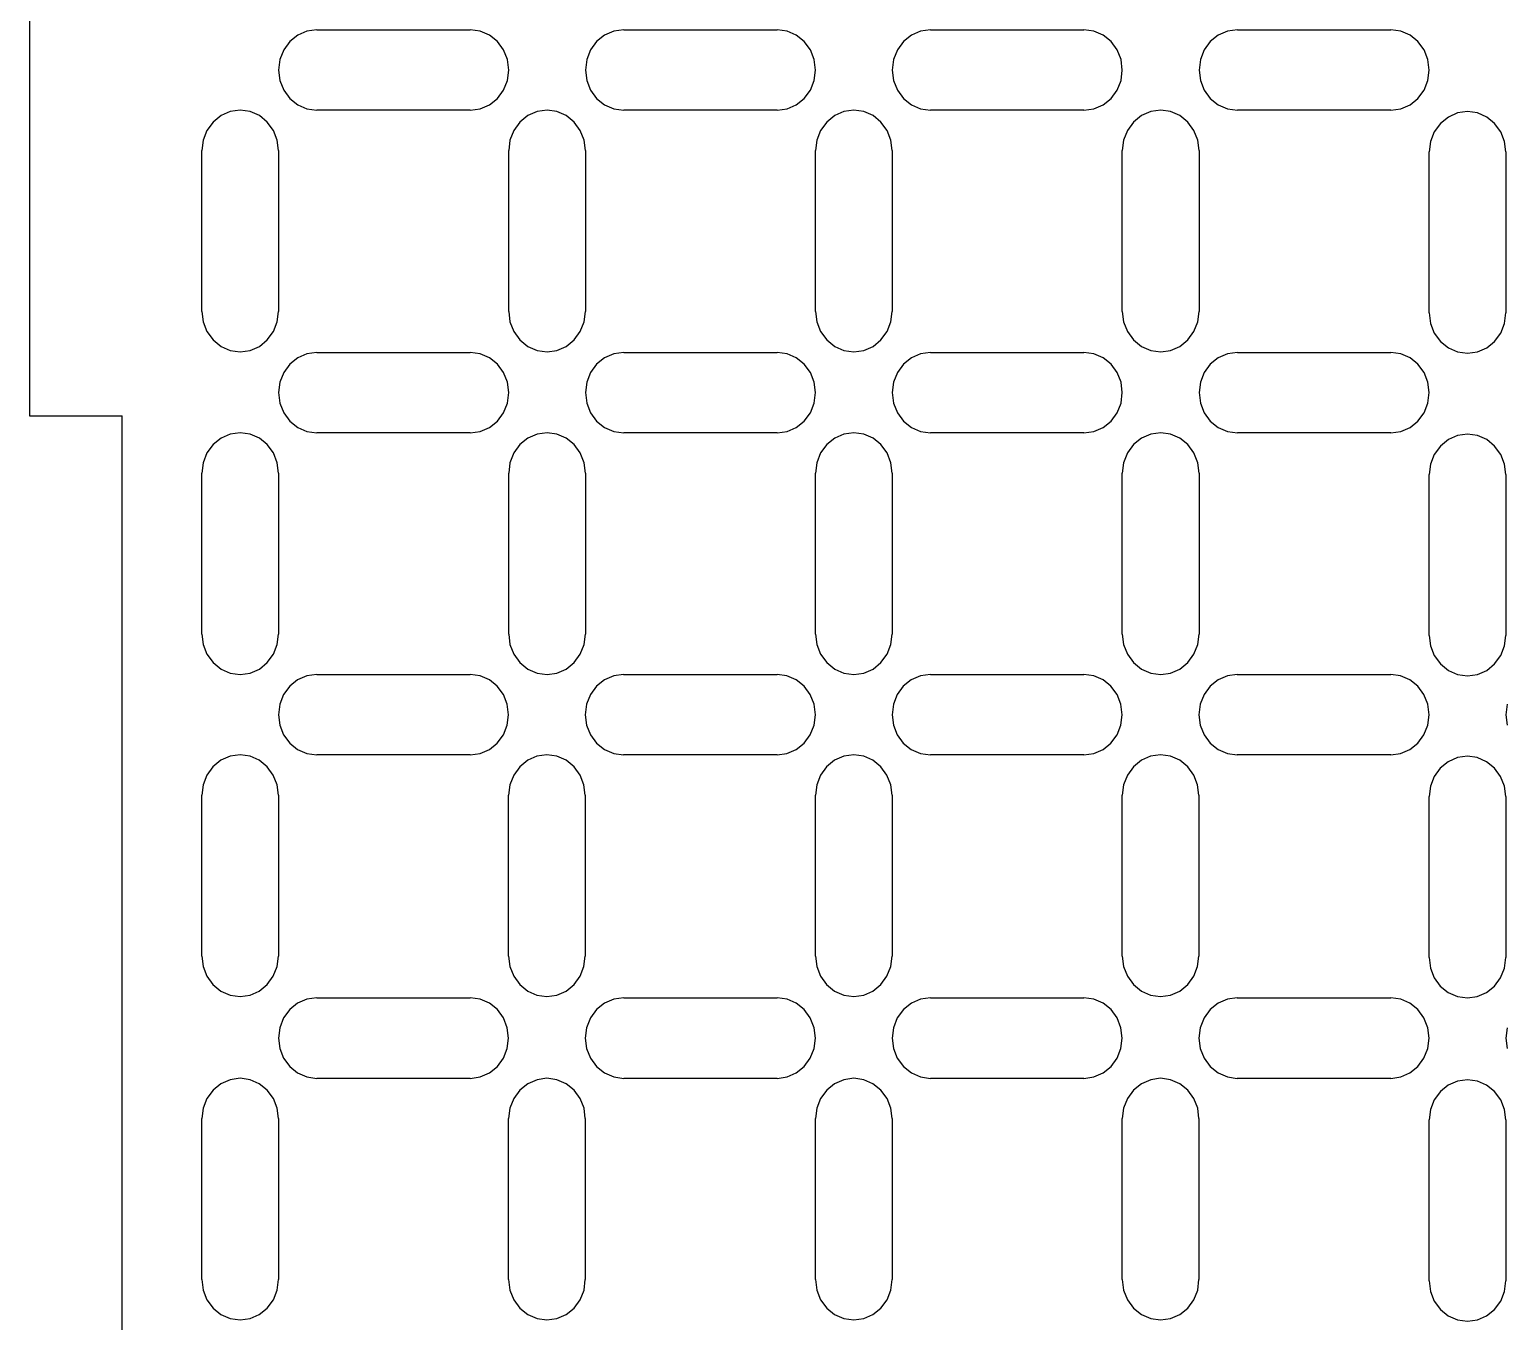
# Model space of a CAD drawing. Extents: x -295 to 295, y -225 to 225.
# Drawn here: x -125.3 to -69.6, y -98.7 to -49.9 of the extents above; entities that cross this region are included whole.
import ezdxf

# ---------------------------------------------------------------- set-up
doc = ezdxf.new("R2010")
doc.units = 0
doc.layers.get('0').update_dxf_attribs({"linetype": 'CONTINUOUS'})

msp = doc.modelspace()

# ---------------------------------------------------------------- linework, layer by layer
for p, q in [((-125.344, -49.523), (-125.344, -64.523)), ((-115.215, -50.148), (-115.515, -50.39)), ((-114.866, -49.996), (-115.215, -50.148)), ((-114.491, -49.944), (-114.866, -49.996)), ((-114.491, -49.944), (-108.698, -49.944)), ((-108.323, -49.996), (-108.698, -49.944)), ((-107.973, -50.148), (-108.323, -49.996)), ((-107.673, -50.39), (-107.973, -50.148)), ((-103.628, -50.148), (-103.928, -50.39)), ((-103.279, -49.996), (-103.628, -50.148)), ((-102.904, -49.944), (-103.279, -49.996)), ((-102.904, -49.944), (-97.11, -49.944)), ((-96.735, -49.996), (-97.11, -49.944)), ((-96.386, -50.148), (-96.735, -49.996)), ((-96.086, -50.39), (-96.386, -50.148)), ((-92.041, -50.148), (-92.341, -50.39)), ((-91.691, -49.996), (-92.041, -50.148)), ((-91.317, -49.944), (-91.691, -49.996)), ((-91.317, -49.944), (-85.523, -49.944)), ((-85.148, -49.996), (-85.523, -49.944)), ((-84.799, -50.148), (-85.148, -49.996)), ((-84.499, -50.39), (-84.799, -50.148)), ((-80.453, -50.148), (-80.753, -50.39)), ((-80.104, -49.996), (-80.453, -50.148)), ((-79.729, -49.944), (-80.104, -49.996)), ((-79.729, -49.944), (-73.936, -49.944)), ((-73.561, -49.996), (-73.936, -49.944)), ((-73.211, -50.148), (-73.561, -49.996)), ((-72.911, -50.39), (-73.211, -50.148)), ((-115.746, -50.705), (-115.89, -51.071)), ((-115.515, -50.39), (-115.746, -50.705)), ((-107.443, -50.705), (-107.673, -50.39)), ((-107.298, -51.071), (-107.443, -50.705)), ((-104.158, -50.705), (-104.303, -51.071)), ((-103.928, -50.39), (-104.158, -50.705)), ((-95.856, -50.705), (-96.086, -50.39)), ((-95.711, -51.071), (-95.856, -50.705)), ((-92.571, -50.705), (-92.716, -51.071)), ((-92.341, -50.39), (-92.571, -50.705)), ((-84.269, -50.705), (-84.499, -50.39)), ((-84.124, -51.071), (-84.269, -50.705)), ((-80.984, -50.705), (-81.128, -51.071)), ((-80.753, -50.39), (-80.984, -50.705)), ((-72.681, -50.705), (-72.911, -50.39)), ((-72.537, -51.071), (-72.681, -50.705)), ((-115.89, -51.071), (-115.94, -51.465)), ((-107.249, -51.465), (-107.298, -51.071)), ((-104.303, -51.071), (-104.352, -51.465)), ((-95.662, -51.465), (-95.711, -51.071)), ((-92.716, -51.071), (-92.765, -51.465)), ((-84.075, -51.465), (-84.124, -51.071)), ((-81.128, -51.071), (-81.178, -51.465)), ((-72.487, -51.465), (-72.537, -51.071)), ((-115.94, -51.465), (-115.89, -51.858)), ((-115.89, -51.858), (-115.746, -52.225)), ((-107.443, -52.225), (-107.298, -51.858)), ((-107.298, -51.858), (-107.249, -51.465)), ((-104.352, -51.465), (-104.303, -51.858)), ((-104.303, -51.858), (-104.158, -52.225)), ((-95.856, -52.225), (-95.711, -51.858)), ((-95.711, -51.858), (-95.662, -51.465)), ((-92.765, -51.465), (-92.716, -51.858)), ((-92.716, -51.858), (-92.571, -52.225)), ((-84.269, -52.225), (-84.124, -51.858)), ((-84.124, -51.858), (-84.075, -51.465)), ((-81.178, -51.465), (-81.128, -51.858)), ((-81.128, -51.858), (-80.984, -52.225)), ((-72.681, -52.225), (-72.537, -51.858)), ((-72.537, -51.858), (-72.487, -51.465)), ((-115.746, -52.225), (-115.515, -52.54)), ((-107.673, -52.54), (-107.443, -52.225)), ((-104.158, -52.225), (-103.928, -52.54)), ((-96.086, -52.54), (-95.856, -52.225)), ((-92.571, -52.225), (-92.341, -52.54)), ((-84.499, -52.54), (-84.269, -52.225)), ((-80.984, -52.225), (-80.753, -52.54)), ((-72.911, -52.54), (-72.681, -52.225)), ((-117.388, -52.984), (-117.763, -53.036)), ((-117.013, -53.036), (-117.388, -52.984)), ((-115.515, -52.54), (-115.215, -52.781)), ((-115.215, -52.781), (-114.866, -52.933)), ((-114.866, -52.933), (-114.491, -52.985)), ((-108.698, -52.985), (-114.491, -52.985)), ((-108.698, -52.985), (-108.323, -52.933)), ((-108.323, -52.933), (-107.973, -52.781)), ((-107.973, -52.781), (-107.673, -52.54)), ((-105.801, -52.984), (-106.176, -53.036)), ((-105.426, -53.036), (-105.801, -52.984)), ((-103.928, -52.54), (-103.628, -52.781)), ((-103.628, -52.781), (-103.279, -52.933)), ((-103.279, -52.933), (-102.904, -52.985)), ((-97.11, -52.985), (-102.904, -52.985)), ((-97.11, -52.985), (-96.735, -52.933)), ((-96.735, -52.933), (-96.386, -52.781)), ((-96.386, -52.781), (-96.086, -52.54)), ((-94.213, -52.984), (-94.588, -53.036)), ((-93.839, -53.036), (-94.213, -52.984)), ((-92.341, -52.54), (-92.041, -52.781)), ((-92.041, -52.781), (-91.691, -52.933)), ((-91.691, -52.933), (-91.317, -52.985)), ((-85.523, -52.985), (-91.317, -52.985)), ((-85.523, -52.985), (-85.148, -52.933)), ((-85.148, -52.933), (-84.799, -52.781)), ((-84.799, -52.781), (-84.499, -52.54)), ((-82.626, -52.984), (-83.001, -53.036)), ((-82.251, -53.036), (-82.626, -52.984)), ((-80.753, -52.54), (-80.453, -52.781)), ((-80.453, -52.781), (-80.104, -52.933)), ((-80.104, -52.933), (-79.729, -52.985)), ((-73.936, -52.985), (-79.729, -52.985)), ((-73.936, -52.985), (-73.561, -52.933)), ((-73.561, -52.933), (-73.211, -52.781)), ((-73.211, -52.781), (-72.911, -52.54)), ((-118.412, -53.429), (-118.642, -53.744)), ((-118.112, -53.188), (-118.412, -53.429)), ((-117.763, -53.036), (-118.112, -53.188)), ((-116.664, -53.188), (-117.013, -53.036)), ((-116.364, -53.429), (-116.664, -53.188)), ((-116.134, -53.744), (-116.364, -53.429)), ((-106.825, -53.429), (-107.055, -53.744)), ((-106.525, -53.188), (-106.825, -53.429)), ((-106.176, -53.036), (-106.525, -53.188)), ((-105.076, -53.188), (-105.426, -53.036)), ((-104.777, -53.429), (-105.076, -53.188)), ((-104.546, -53.744), (-104.777, -53.429)), ((-95.238, -53.429), (-95.468, -53.744)), ((-94.938, -53.188), (-95.238, -53.429)), ((-94.588, -53.036), (-94.938, -53.188)), ((-93.489, -53.188), (-93.839, -53.036)), ((-93.189, -53.429), (-93.489, -53.188)), ((-92.959, -53.744), (-93.189, -53.429)), ((-83.65, -53.429), (-83.88, -53.744)), ((-83.35, -53.188), (-83.65, -53.429)), ((-83.001, -53.036), (-83.35, -53.188)), ((-81.902, -53.188), (-82.251, -53.036)), ((-81.602, -53.429), (-81.902, -53.188)), ((-81.372, -53.744), (-81.602, -53.429)), ((-72.063, -53.481), (-72.293, -53.796)), ((-71.763, -53.24), (-72.063, -53.481)), ((-71.414, -53.088), (-71.763, -53.24)), ((-71.039, -53.036), (-71.414, -53.088)), ((-70.664, -53.088), (-71.039, -53.036)), ((-70.315, -53.24), (-70.664, -53.088)), ((-70.015, -53.481), (-70.315, -53.24)), ((-69.784, -53.796), (-70.015, -53.481)), ((-118.642, -53.744), (-118.787, -54.111)), ((-115.989, -54.111), (-116.134, -53.744)), ((-107.055, -53.744), (-107.2, -54.111)), ((-104.402, -54.111), (-104.546, -53.744)), ((-95.468, -53.744), (-95.612, -54.111)), ((-92.814, -54.111), (-92.959, -53.744)), ((-83.88, -53.744), (-84.025, -54.111)), ((-81.227, -54.111), (-81.372, -53.744)), ((-72.293, -53.796), (-72.438, -54.163)), ((-69.64, -54.163), (-69.784, -53.796)), ((-118.787, -54.111), (-118.836, -54.504)), ((-118.836, -60.585), (-118.836, -54.504)), ((-115.94, -54.504), (-115.989, -54.111)), ((-115.94, -54.504), (-115.94, -60.585)), ((-107.2, -54.111), (-107.249, -54.504)), ((-107.249, -60.585), (-107.249, -54.504)), ((-104.352, -54.504), (-104.402, -54.111)), ((-104.352, -54.504), (-104.352, -60.585)), ((-95.612, -54.111), (-95.662, -54.504)), ((-95.662, -60.585), (-95.662, -54.504)), ((-92.765, -54.504), (-92.814, -54.111)), ((-92.765, -54.504), (-92.765, -60.585)), ((-84.025, -54.111), (-84.075, -54.504)), ((-84.075, -60.585), (-84.075, -54.504)), ((-81.178, -54.504), (-81.227, -54.111)), ((-81.178, -54.504), (-81.178, -60.585)), ((-72.438, -54.163), (-72.487, -54.556)), ((-72.487, -60.637), (-72.487, -54.556)), ((-69.59, -54.556), (-69.64, -54.163)), ((-69.59, -54.556), (-69.59, -60.637)), ((-118.836, -60.585), (-118.787, -60.979)), ((-115.989, -60.979), (-115.94, -60.585)), ((-107.249, -60.585), (-107.2, -60.979)), ((-104.402, -60.979), (-104.352, -60.585)), ((-95.662, -60.585), (-95.612, -60.979)), ((-92.814, -60.979), (-92.765, -60.585)), ((-84.075, -60.585), (-84.025, -60.979)), ((-81.227, -60.979), (-81.178, -60.585)), ((-72.487, -60.637), (-72.438, -61.031)), ((-69.64, -61.031), (-69.59, -60.637)), ((-118.787, -60.979), (-118.642, -61.345)), ((-118.642, -61.345), (-118.412, -61.66)), ((-116.364, -61.66), (-116.134, -61.345)), ((-116.134, -61.345), (-115.989, -60.979)), ((-107.2, -60.979), (-107.055, -61.345)), ((-107.055, -61.345), (-106.825, -61.66)), ((-104.777, -61.66), (-104.546, -61.345)), ((-104.546, -61.345), (-104.402, -60.979)), ((-95.612, -60.979), (-95.468, -61.345)), ((-95.468, -61.345), (-95.238, -61.66)), ((-93.189, -61.66), (-92.959, -61.345)), ((-92.959, -61.345), (-92.814, -60.979)), ((-84.025, -60.979), (-83.88, -61.345)), ((-83.88, -61.345), (-83.65, -61.66)), ((-81.602, -61.66), (-81.372, -61.345)), ((-81.372, -61.345), (-81.227, -60.979)), ((-72.438, -61.031), (-72.293, -61.397)), ((-69.784, -61.397), (-69.64, -61.031)), ((-118.412, -61.66), (-118.112, -61.902)), ((-118.112, -61.902), (-117.763, -62.054)), ((-117.013, -62.054), (-116.664, -61.902)), ((-116.664, -61.902), (-116.364, -61.66)), ((-106.825, -61.66), (-106.525, -61.902)), ((-106.525, -61.902), (-106.176, -62.054)), ((-105.426, -62.054), (-105.076, -61.902)), ((-105.076, -61.902), (-104.777, -61.66)), ((-95.238, -61.66), (-94.938, -61.902)), ((-94.938, -61.902), (-94.588, -62.054)), ((-93.839, -62.054), (-93.489, -61.902)), ((-93.489, -61.902), (-93.189, -61.66)), ((-83.65, -61.66), (-83.35, -61.902)), ((-83.35, -61.902), (-83.001, -62.054)), ((-82.251, -62.054), (-81.902, -61.902)), ((-81.902, -61.902), (-81.602, -61.66)), ((-72.293, -61.397), (-72.063, -61.712)), ((-72.063, -61.712), (-71.763, -61.954)), ((-70.315, -61.954), (-70.015, -61.712)), ((-70.015, -61.712), (-69.784, -61.397)), ((-117.763, -62.054), (-117.388, -62.106)), ((-117.388, -62.106), (-117.013, -62.054)), ((-115.215, -62.331), (-115.515, -62.572)), ((-114.866, -62.179), (-115.215, -62.331)), ((-114.491, -62.127), (-114.866, -62.179)), ((-114.491, -62.127), (-108.698, -62.127)), ((-108.323, -62.179), (-108.698, -62.127)), ((-107.973, -62.331), (-108.323, -62.179)), ((-107.673, -62.572), (-107.973, -62.331)), ((-106.176, -62.054), (-105.801, -62.106)), ((-105.801, -62.106), (-105.426, -62.054)), ((-103.628, -62.331), (-103.928, -62.572)), ((-103.279, -62.179), (-103.628, -62.331)), ((-102.904, -62.127), (-103.279, -62.179)), ((-102.904, -62.127), (-97.11, -62.127)), ((-96.735, -62.179), (-97.11, -62.127)), ((-96.386, -62.331), (-96.735, -62.179)), ((-96.086, -62.572), (-96.386, -62.331)), ((-94.588, -62.054), (-94.213, -62.106)), ((-94.213, -62.106), (-93.839, -62.054)), ((-92.041, -62.331), (-92.341, -62.572)), ((-91.691, -62.179), (-92.041, -62.331)), ((-91.317, -62.127), (-91.691, -62.179)), ((-91.317, -62.127), (-85.523, -62.127)), ((-85.148, -62.179), (-85.523, -62.127)), ((-84.799, -62.331), (-85.148, -62.179)), ((-84.499, -62.572), (-84.799, -62.331)), ((-83.001, -62.054), (-82.626, -62.106)), ((-82.626, -62.106), (-82.251, -62.054)), ((-80.453, -62.331), (-80.753, -62.572)), ((-80.104, -62.179), (-80.453, -62.331)), ((-79.729, -62.127), (-80.104, -62.179)), ((-79.729, -62.127), (-73.936, -62.127)), ((-73.561, -62.179), (-73.936, -62.127)), ((-73.211, -62.331), (-73.561, -62.179)), ((-72.911, -62.572), (-73.211, -62.331)), ((-71.763, -61.954), (-71.414, -62.106)), ((-71.414, -62.106), (-71.039, -62.157)), ((-71.039, -62.157), (-70.664, -62.106)), ((-70.664, -62.106), (-70.315, -61.954)), ((-115.746, -62.887), (-115.89, -63.254)), ((-115.515, -62.572), (-115.746, -62.887)), ((-107.443, -62.887), (-107.673, -62.572)), ((-107.298, -63.254), (-107.443, -62.887)), ((-104.158, -62.887), (-104.303, -63.254)), ((-103.928, -62.572), (-104.158, -62.887)), ((-95.856, -62.887), (-96.086, -62.572)), ((-95.711, -63.254), (-95.856, -62.887)), ((-92.571, -62.887), (-92.716, -63.254)), ((-92.341, -62.572), (-92.571, -62.887)), ((-84.269, -62.887), (-84.499, -62.572)), ((-84.124, -63.254), (-84.269, -62.887)), ((-80.984, -62.887), (-81.128, -63.254)), ((-80.753, -62.572), (-80.984, -62.887)), ((-72.681, -62.887), (-72.911, -62.572)), ((-72.537, -63.254), (-72.681, -62.887)), ((-115.89, -63.254), (-115.94, -63.647)), ((-107.249, -63.647), (-107.298, -63.254)), ((-104.303, -63.254), (-104.352, -63.647)), ((-95.662, -63.647), (-95.711, -63.254)), ((-92.716, -63.254), (-92.765, -63.647)), ((-84.075, -63.647), (-84.124, -63.254)), ((-81.128, -63.254), (-81.178, -63.647)), ((-72.487, -63.647), (-72.537, -63.254)), ((-115.94, -63.647), (-115.89, -64.041)), ((-115.89, -64.041), (-115.746, -64.408)), ((-107.443, -64.408), (-107.298, -64.041)), ((-107.298, -64.041), (-107.249, -63.647)), ((-104.352, -63.647), (-104.303, -64.041)), ((-104.303, -64.041), (-104.158, -64.408)), ((-95.856, -64.408), (-95.711, -64.041)), ((-95.711, -64.041), (-95.662, -63.647)), ((-92.765, -63.647), (-92.716, -64.041)), ((-92.716, -64.041), (-92.571, -64.408)), ((-84.269, -64.408), (-84.124, -64.041)), ((-84.124, -64.041), (-84.075, -63.647)), ((-81.178, -63.647), (-81.128, -64.041)), ((-81.128, -64.041), (-80.984, -64.408)), ((-72.681, -64.408), (-72.537, -64.041)), ((-72.537, -64.041), (-72.487, -63.647)), ((-125.344, -64.523), (-121.844, -64.523)), ((-121.844, -164.56), (-121.844, -64.523)), ((-115.746, -64.408), (-115.515, -64.722)), ((-107.673, -64.722), (-107.443, -64.408)), ((-104.158, -64.408), (-103.928, -64.722)), ((-96.086, -64.722), (-95.856, -64.408)), ((-92.571, -64.408), (-92.341, -64.722)), ((-84.499, -64.722), (-84.269, -64.408)), ((-80.984, -64.408), (-80.753, -64.722)), ((-72.911, -64.722), (-72.681, -64.408)), ((-117.763, -65.219), (-118.112, -65.371)), ((-117.388, -65.167), (-117.763, -65.219)), ((-117.013, -65.219), (-117.388, -65.167)), ((-116.664, -65.371), (-117.013, -65.219)), ((-115.515, -64.722), (-115.215, -64.964)), ((-115.215, -64.964), (-114.866, -65.116)), ((-114.866, -65.116), (-114.491, -65.168)), ((-108.698, -65.168), (-114.491, -65.168)), ((-108.698, -65.168), (-108.323, -65.116)), ((-108.323, -65.116), (-107.973, -64.964)), ((-107.973, -64.964), (-107.673, -64.722)), ((-106.176, -65.219), (-106.525, -65.371)), ((-105.801, -65.167), (-106.176, -65.219)), ((-105.426, -65.219), (-105.801, -65.167)), ((-105.076, -65.371), (-105.426, -65.219)), ((-103.928, -64.722), (-103.628, -64.964)), ((-103.628, -64.964), (-103.279, -65.116)), ((-103.279, -65.116), (-102.904, -65.168)), ((-97.11, -65.168), (-102.904, -65.168)), ((-97.11, -65.168), (-96.735, -65.116)), ((-96.735, -65.116), (-96.386, -64.964)), ((-96.386, -64.964), (-96.086, -64.722)), ((-94.588, -65.219), (-94.938, -65.371)), ((-94.213, -65.167), (-94.588, -65.219)), ((-93.839, -65.219), (-94.213, -65.167)), ((-93.489, -65.371), (-93.839, -65.219)), ((-92.341, -64.722), (-92.041, -64.964)), ((-92.041, -64.964), (-91.691, -65.116)), ((-91.691, -65.116), (-91.317, -65.168)), ((-85.523, -65.168), (-91.317, -65.168)), ((-85.523, -65.168), (-85.148, -65.116)), ((-85.148, -65.116), (-84.799, -64.964)), ((-84.799, -64.964), (-84.499, -64.722)), ((-83.001, -65.219), (-83.35, -65.371)), ((-82.626, -65.167), (-83.001, -65.219)), ((-82.251, -65.219), (-82.626, -65.167)), ((-81.902, -65.371), (-82.251, -65.219)), ((-80.753, -64.722), (-80.453, -64.964)), ((-80.453, -64.964), (-80.104, -65.116)), ((-80.104, -65.116), (-79.729, -65.168)), ((-73.936, -65.168), (-79.729, -65.168)), ((-73.936, -65.168), (-73.561, -65.116)), ((-73.561, -65.116), (-73.211, -64.964)), ((-73.211, -64.964), (-72.911, -64.722)), ((-71.039, -65.219), (-71.414, -65.271)), ((-70.664, -65.271), (-71.039, -65.219)), ((-118.412, -65.612), (-118.642, -65.927)), ((-118.112, -65.371), (-118.412, -65.612)), ((-116.364, -65.612), (-116.664, -65.371)), ((-116.134, -65.927), (-116.364, -65.612)), ((-106.825, -65.612), (-107.055, -65.927)), ((-106.525, -65.371), (-106.825, -65.612)), ((-104.777, -65.612), (-105.076, -65.371)), ((-104.546, -65.927), (-104.777, -65.612)), ((-95.238, -65.612), (-95.468, -65.927)), ((-94.938, -65.371), (-95.238, -65.612)), ((-93.189, -65.612), (-93.489, -65.371)), ((-92.959, -65.927), (-93.189, -65.612)), ((-83.65, -65.612), (-83.88, -65.927)), ((-83.35, -65.371), (-83.65, -65.612)), ((-81.602, -65.612), (-81.902, -65.371)), ((-81.372, -65.927), (-81.602, -65.612)), ((-72.063, -65.664), (-72.293, -65.979)), ((-71.763, -65.422), (-72.063, -65.664)), ((-71.414, -65.271), (-71.763, -65.422)), ((-70.315, -65.422), (-70.664, -65.271)), ((-70.015, -65.664), (-70.315, -65.422)), ((-69.784, -65.979), (-70.015, -65.664)), ((-118.787, -66.294), (-118.836, -66.687)), ((-118.642, -65.927), (-118.787, -66.294)), ((-115.989, -66.294), (-116.134, -65.927)), ((-115.94, -66.687), (-115.989, -66.294)), ((-107.2, -66.294), (-107.249, -66.687)), ((-107.055, -65.927), (-107.2, -66.294)), ((-104.402, -66.294), (-104.546, -65.927)), ((-104.352, -66.687), (-104.402, -66.294)), ((-95.612, -66.294), (-95.662, -66.687)), ((-95.468, -65.927), (-95.612, -66.294)), ((-92.814, -66.294), (-92.959, -65.927)), ((-92.765, -66.687), (-92.814, -66.294)), ((-84.025, -66.294), (-84.075, -66.687)), ((-83.88, -65.927), (-84.025, -66.294)), ((-81.227, -66.294), (-81.372, -65.927)), ((-81.178, -66.687), (-81.227, -66.294)), ((-72.438, -66.346), (-72.487, -66.739)), ((-72.293, -65.979), (-72.438, -66.346)), ((-69.64, -66.346), (-69.784, -65.979)), ((-69.59, -66.739), (-69.64, -66.346)), ((-118.836, -72.768), (-118.836, -66.687)), ((-115.94, -66.687), (-115.94, -72.768)), ((-107.249, -72.768), (-107.249, -66.687)), ((-104.352, -66.687), (-104.352, -72.768)), ((-95.662, -72.768), (-95.662, -66.687)), ((-92.765, -66.687), (-92.765, -72.768)), ((-84.075, -72.768), (-84.075, -66.687)), ((-81.178, -66.687), (-81.178, -72.768)), ((-72.487, -72.82), (-72.487, -66.739)), ((-69.59, -66.739), (-69.59, -72.82)), ((-118.836, -72.768), (-118.787, -73.162)), ((-115.989, -73.162), (-115.94, -72.768)), ((-107.249, -72.768), (-107.2, -73.162)), ((-104.402, -73.162), (-104.352, -72.768)), ((-95.662, -72.768), (-95.612, -73.162)), ((-92.814, -73.162), (-92.765, -72.768)), ((-84.075, -72.768), (-84.025, -73.162)), ((-81.227, -73.162), (-81.178, -72.768)), ((-72.487, -72.82), (-72.438, -73.213)), ((-69.64, -73.213), (-69.59, -72.82)), ((-118.787, -73.162), (-118.642, -73.528)), ((-118.642, -73.528), (-118.412, -73.843)), ((-116.364, -73.843), (-116.134, -73.528)), ((-116.134, -73.528), (-115.989, -73.162)), ((-107.2, -73.162), (-107.055, -73.528)), ((-107.055, -73.528), (-106.825, -73.843)), ((-104.777, -73.843), (-104.546, -73.528)), ((-104.546, -73.528), (-104.402, -73.162)), ((-95.612, -73.162), (-95.468, -73.528)), ((-95.468, -73.528), (-95.238, -73.843)), ((-93.189, -73.843), (-92.959, -73.528)), ((-92.959, -73.528), (-92.814, -73.162)), ((-84.025, -73.162), (-83.88, -73.528)), ((-83.88, -73.528), (-83.65, -73.843)), ((-81.602, -73.843), (-81.372, -73.528)), ((-81.372, -73.528), (-81.227, -73.162)), ((-72.438, -73.213), (-72.293, -73.58)), ((-72.293, -73.58), (-72.063, -73.895)), ((-70.015, -73.895), (-69.784, -73.58)), ((-69.784, -73.58), (-69.64, -73.213)), ((-118.412, -73.843), (-118.112, -74.085)), ((-118.112, -74.085), (-117.763, -74.237)), ((-117.013, -74.237), (-116.664, -74.085)), ((-116.664, -74.085), (-116.364, -73.843)), ((-106.825, -73.843), (-106.525, -74.085)), ((-106.525, -74.085), (-106.176, -74.237)), ((-105.426, -74.237), (-105.076, -74.085)), ((-105.076, -74.085), (-104.777, -73.843)), ((-95.238, -73.843), (-94.938, -74.085)), ((-94.938, -74.085), (-94.588, -74.237)), ((-93.839, -74.237), (-93.489, -74.085)), ((-93.489, -74.085), (-93.189, -73.843)), ((-83.65, -73.843), (-83.35, -74.085)), ((-83.35, -74.085), (-83.001, -74.237)), ((-82.251, -74.237), (-81.902, -74.085)), ((-81.902, -74.085), (-81.602, -73.843)), ((-72.063, -73.895), (-71.763, -74.137)), ((-71.763, -74.137), (-71.414, -74.288)), ((-70.664, -74.288), (-70.315, -74.137)), ((-70.315, -74.137), (-70.015, -73.895)), ((-117.763, -74.237), (-117.388, -74.288)), ((-117.388, -74.288), (-117.013, -74.237)), ((-115.52, -74.734), (-115.75, -75.048)), ((-115.22, -74.492), (-115.52, -74.734)), ((-114.871, -74.34), (-115.22, -74.492)), ((-114.496, -74.288), (-114.871, -74.34)), ((-114.496, -74.288), (-108.702, -74.288)), ((-108.328, -74.34), (-108.702, -74.288)), ((-107.978, -74.492), (-108.328, -74.34)), ((-107.678, -74.734), (-107.978, -74.492)), ((-107.448, -75.048), (-107.678, -74.734)), ((-106.176, -74.237), (-105.801, -74.288)), ((-105.801, -74.288), (-105.426, -74.237)), ((-103.933, -74.734), (-104.163, -75.048)), ((-103.633, -74.492), (-103.933, -74.734)), ((-103.284, -74.34), (-103.633, -74.492)), ((-102.909, -74.288), (-103.284, -74.34)), ((-102.909, -74.288), (-97.115, -74.288)), ((-96.74, -74.34), (-97.115, -74.288)), ((-96.391, -74.492), (-96.74, -74.34)), ((-96.091, -74.734), (-96.391, -74.492)), ((-95.861, -75.048), (-96.091, -74.734)), ((-94.588, -74.237), (-94.213, -74.288)), ((-94.213, -74.288), (-93.839, -74.237)), ((-92.346, -74.734), (-92.576, -75.048)), ((-92.046, -74.492), (-92.346, -74.734)), ((-91.696, -74.34), (-92.046, -74.492)), ((-91.321, -74.288), (-91.696, -74.34)), ((-91.321, -74.288), (-85.528, -74.288)), ((-85.153, -74.34), (-85.528, -74.288)), ((-84.804, -74.492), (-85.153, -74.34)), ((-84.504, -74.734), (-84.804, -74.492)), ((-84.273, -75.048), (-84.504, -74.734)), ((-83.001, -74.237), (-82.626, -74.288)), ((-82.626, -74.288), (-82.251, -74.237)), ((-80.758, -74.734), (-80.989, -75.048)), ((-80.458, -74.492), (-80.758, -74.734)), ((-80.109, -74.34), (-80.458, -74.492)), ((-79.734, -74.288), (-80.109, -74.34)), ((-79.734, -74.288), (-73.941, -74.288)), ((-73.566, -74.34), (-73.941, -74.288)), ((-73.216, -74.492), (-73.566, -74.34)), ((-72.916, -74.734), (-73.216, -74.492)), ((-72.686, -75.048), (-72.916, -74.734)), ((-71.414, -74.288), (-71.039, -74.34)), ((-71.039, -74.34), (-70.664, -74.288)), ((-115.75, -75.048), (-115.895, -75.415)), ((-107.303, -75.415), (-107.448, -75.048)), ((-104.163, -75.048), (-104.308, -75.415)), ((-95.716, -75.415), (-95.861, -75.048)), ((-92.576, -75.048), (-92.721, -75.415)), ((-84.129, -75.415), (-84.273, -75.048)), ((-80.989, -75.048), (-81.133, -75.415)), ((-72.541, -75.415), (-72.686, -75.048)), ((-115.895, -75.415), (-115.944, -75.809)), ((-115.944, -75.809), (-115.895, -76.202)), ((-107.254, -75.809), (-107.303, -75.415)), ((-107.303, -76.202), (-107.254, -75.809)), ((-104.308, -75.415), (-104.357, -75.809)), ((-104.357, -75.809), (-104.308, -76.202)), ((-95.667, -75.809), (-95.716, -75.415)), ((-95.716, -76.202), (-95.667, -75.809)), ((-92.721, -75.415), (-92.77, -75.809)), ((-92.77, -75.809), (-92.721, -76.202)), ((-84.079, -75.809), (-84.129, -75.415)), ((-84.129, -76.202), (-84.079, -75.809)), ((-81.133, -75.415), (-81.183, -75.809)), ((-81.183, -75.809), (-81.133, -76.202)), ((-72.492, -75.809), (-72.541, -75.415)), ((-72.541, -76.202), (-72.492, -75.809)), ((-69.546, -75.415), (-69.595, -75.809)), ((-69.595, -75.809), (-69.546, -76.202)), ((-115.895, -76.202), (-115.75, -76.569)), ((-107.448, -76.569), (-107.303, -76.202)), ((-104.308, -76.202), (-104.163, -76.569)), ((-95.861, -76.569), (-95.716, -76.202)), ((-92.721, -76.202), (-92.576, -76.569)), ((-84.273, -76.569), (-84.129, -76.202)), ((-81.133, -76.202), (-80.989, -76.569)), ((-72.686, -76.569), (-72.541, -76.202)), ((-115.75, -76.569), (-115.52, -76.884)), ((-115.52, -76.884), (-115.22, -77.125)), ((-107.978, -77.125), (-107.678, -76.884)), ((-107.678, -76.884), (-107.448, -76.569)), ((-104.163, -76.569), (-103.933, -76.884)), ((-103.933, -76.884), (-103.633, -77.125)), ((-96.391, -77.125), (-96.091, -76.884)), ((-96.091, -76.884), (-95.861, -76.569)), ((-92.576, -76.569), (-92.346, -76.884)), ((-92.346, -76.884), (-92.046, -77.125)), ((-84.804, -77.125), (-84.504, -76.884)), ((-84.504, -76.884), (-84.273, -76.569)), ((-80.989, -76.569), (-80.758, -76.884)), ((-80.758, -76.884), (-80.458, -77.125)), ((-73.216, -77.125), (-72.916, -76.884)), ((-72.916, -76.884), (-72.686, -76.569)), ((-117.768, -77.38), (-118.117, -77.532)), ((-117.393, -77.328), (-117.768, -77.38)), ((-117.018, -77.38), (-117.393, -77.328)), ((-116.669, -77.532), (-117.018, -77.38)), ((-115.22, -77.125), (-114.871, -77.277)), ((-114.871, -77.277), (-114.496, -77.329)), ((-108.702, -77.329), (-114.496, -77.329)), ((-108.702, -77.329), (-108.328, -77.277)), ((-108.328, -77.277), (-107.978, -77.125)), ((-106.18, -77.38), (-106.53, -77.532)), ((-105.806, -77.328), (-106.18, -77.38)), ((-105.431, -77.38), (-105.806, -77.328)), ((-105.081, -77.532), (-105.431, -77.38)), ((-103.633, -77.125), (-103.284, -77.277)), ((-103.284, -77.277), (-102.909, -77.329)), ((-97.115, -77.329), (-102.909, -77.329)), ((-97.115, -77.329), (-96.74, -77.277)), ((-96.74, -77.277), (-96.391, -77.125)), ((-94.593, -77.38), (-94.942, -77.532)), ((-94.218, -77.328), (-94.593, -77.38)), ((-93.843, -77.38), (-94.218, -77.328)), ((-93.494, -77.532), (-93.843, -77.38)), ((-92.046, -77.125), (-91.696, -77.277)), ((-91.696, -77.277), (-91.321, -77.329)), ((-85.528, -77.329), (-91.321, -77.329)), ((-85.528, -77.329), (-85.153, -77.277)), ((-85.153, -77.277), (-84.804, -77.125)), ((-83.006, -77.38), (-83.355, -77.532)), ((-82.631, -77.328), (-83.006, -77.38)), ((-82.256, -77.38), (-82.631, -77.328)), ((-81.907, -77.532), (-82.256, -77.38)), ((-80.458, -77.125), (-80.109, -77.277)), ((-80.109, -77.277), (-79.734, -77.329)), ((-73.941, -77.329), (-79.734, -77.329)), ((-73.941, -77.329), (-73.566, -77.277)), ((-73.566, -77.277), (-73.216, -77.125)), ((-71.419, -77.432), (-71.768, -77.584)), ((-71.044, -77.38), (-71.419, -77.432)), ((-70.669, -77.432), (-71.044, -77.38)), ((-70.319, -77.584), (-70.669, -77.432)), ((-118.417, -77.773), (-118.647, -78.088)), ((-118.117, -77.532), (-118.417, -77.773)), ((-116.369, -77.773), (-116.669, -77.532)), ((-116.138, -78.088), (-116.369, -77.773)), ((-106.83, -77.773), (-107.06, -78.088)), ((-106.53, -77.532), (-106.83, -77.773)), ((-104.781, -77.773), (-105.081, -77.532)), ((-104.551, -78.088), (-104.781, -77.773)), ((-95.242, -77.773), (-95.473, -78.088)), ((-94.942, -77.532), (-95.242, -77.773)), ((-93.194, -77.773), (-93.494, -77.532)), ((-92.964, -78.088), (-93.194, -77.773)), ((-83.655, -77.773), (-83.885, -78.088)), ((-83.355, -77.532), (-83.655, -77.773)), ((-81.607, -77.773), (-81.907, -77.532)), ((-81.377, -78.088), (-81.607, -77.773)), ((-72.068, -77.825), (-72.298, -78.14)), ((-71.768, -77.584), (-72.068, -77.825)), ((-70.02, -77.825), (-70.319, -77.584)), ((-69.789, -78.14), (-70.02, -77.825)), ((-118.792, -78.455), (-118.841, -78.848)), ((-118.647, -78.088), (-118.792, -78.455)), ((-115.994, -78.455), (-116.138, -78.088)), ((-115.944, -78.848), (-115.994, -78.455)), ((-107.205, -78.455), (-107.254, -78.848)), ((-107.06, -78.088), (-107.205, -78.455)), ((-104.407, -78.455), (-104.551, -78.088)), ((-104.357, -78.848), (-104.407, -78.455)), ((-95.617, -78.455), (-95.667, -78.848)), ((-95.473, -78.088), (-95.617, -78.455)), ((-92.819, -78.455), (-92.964, -78.088)), ((-92.77, -78.848), (-92.819, -78.455)), ((-84.03, -78.455), (-84.079, -78.848)), ((-83.885, -78.088), (-84.03, -78.455)), ((-81.232, -78.455), (-81.377, -78.088)), ((-81.183, -78.848), (-81.232, -78.455)), ((-72.443, -78.507), (-72.492, -78.9)), ((-72.298, -78.14), (-72.443, -78.507)), ((-69.645, -78.507), (-69.789, -78.14)), ((-69.595, -78.9), (-69.645, -78.507)), ((-118.841, -84.929), (-118.841, -78.848)), ((-115.944, -78.848), (-115.944, -84.929)), ((-107.254, -84.929), (-107.254, -78.848)), ((-104.357, -78.848), (-104.357, -84.929)), ((-95.667, -84.929), (-95.667, -78.848)), ((-92.77, -78.848), (-92.77, -84.929)), ((-84.079, -84.929), (-84.079, -78.848)), ((-81.183, -78.848), (-81.183, -84.929)), ((-72.492, -84.981), (-72.492, -78.9)), ((-69.595, -78.9), (-69.595, -84.981)), ((-118.841, -84.929), (-118.792, -85.323)), ((-118.792, -85.323), (-118.647, -85.689)), ((-116.138, -85.689), (-115.994, -85.323)), ((-115.994, -85.323), (-115.944, -84.929)), ((-107.254, -84.929), (-107.205, -85.323)), ((-107.205, -85.323), (-107.06, -85.689)), ((-104.551, -85.689), (-104.407, -85.323)), ((-104.407, -85.323), (-104.357, -84.929)), ((-95.667, -84.929), (-95.617, -85.323)), ((-95.617, -85.323), (-95.473, -85.689)), ((-92.964, -85.689), (-92.819, -85.323)), ((-92.819, -85.323), (-92.77, -84.929)), ((-84.079, -84.929), (-84.03, -85.323)), ((-84.03, -85.323), (-83.885, -85.689)), ((-81.377, -85.689), (-81.232, -85.323)), ((-81.232, -85.323), (-81.183, -84.929)), ((-72.492, -84.981), (-72.443, -85.375)), ((-69.645, -85.375), (-69.595, -84.981)), ((-118.647, -85.689), (-118.417, -86.004)), ((-116.369, -86.004), (-116.138, -85.689)), ((-107.06, -85.689), (-106.83, -86.004)), ((-104.781, -86.004), (-104.551, -85.689)), ((-95.473, -85.689), (-95.242, -86.004)), ((-93.194, -86.004), (-92.964, -85.689)), ((-83.885, -85.689), (-83.655, -86.004)), ((-81.607, -86.004), (-81.377, -85.689)), ((-72.443, -85.375), (-72.298, -85.741)), ((-72.298, -85.741), (-72.068, -86.056)), ((-70.02, -86.056), (-69.789, -85.741)), ((-69.789, -85.741), (-69.645, -85.375)), ((-118.417, -86.004), (-118.117, -86.246)), ((-118.117, -86.246), (-117.768, -86.398)), ((-117.768, -86.398), (-117.393, -86.45)), ((-117.393, -86.45), (-117.018, -86.398)), ((-117.018, -86.398), (-116.669, -86.246)), ((-116.669, -86.246), (-116.369, -86.004)), ((-106.83, -86.004), (-106.53, -86.246)), ((-106.53, -86.246), (-106.18, -86.398)), ((-106.18, -86.398), (-105.806, -86.45)), ((-105.806, -86.45), (-105.431, -86.398)), ((-105.431, -86.398), (-105.081, -86.246)), ((-105.081, -86.246), (-104.781, -86.004)), ((-95.242, -86.004), (-94.942, -86.246)), ((-94.942, -86.246), (-94.593, -86.398)), ((-94.593, -86.398), (-94.218, -86.45)), ((-94.218, -86.45), (-93.843, -86.398)), ((-93.843, -86.398), (-93.494, -86.246)), ((-93.494, -86.246), (-93.194, -86.004)), ((-83.655, -86.004), (-83.355, -86.246)), ((-83.355, -86.246), (-83.006, -86.398)), ((-83.006, -86.398), (-82.631, -86.45)), ((-82.631, -86.45), (-82.256, -86.398)), ((-82.256, -86.398), (-81.907, -86.246)), ((-81.907, -86.246), (-81.607, -86.004)), ((-72.068, -86.056), (-71.768, -86.298)), ((-71.768, -86.298), (-71.419, -86.45)), ((-71.419, -86.45), (-71.044, -86.501)), ((-71.044, -86.501), (-70.669, -86.45)), ((-70.669, -86.45), (-70.319, -86.298)), ((-70.319, -86.298), (-70.02, -86.056)), ((-115.518, -86.947), (-115.748, -87.261)), ((-115.218, -86.705), (-115.518, -86.947)), ((-114.868, -86.553), (-115.218, -86.705)), ((-114.494, -86.501), (-114.868, -86.553)), ((-114.494, -86.501), (-108.7, -86.501)), ((-108.325, -86.553), (-108.7, -86.501)), ((-107.976, -86.705), (-108.325, -86.553)), ((-107.676, -86.947), (-107.976, -86.705)), ((-107.446, -87.261), (-107.676, -86.947)), ((-103.93, -86.947), (-104.161, -87.261)), ((-103.631, -86.705), (-103.93, -86.947)), ((-103.281, -86.553), (-103.631, -86.705)), ((-102.906, -86.501), (-103.281, -86.553)), ((-102.906, -86.501), (-97.113, -86.501)), ((-96.738, -86.553), (-97.113, -86.501)), ((-96.388, -86.705), (-96.738, -86.553)), ((-96.088, -86.947), (-96.388, -86.705)), ((-95.858, -87.261), (-96.088, -86.947)), ((-92.343, -86.947), (-92.573, -87.261)), ((-92.043, -86.705), (-92.343, -86.947)), ((-91.694, -86.553), (-92.043, -86.705)), ((-91.319, -86.501), (-91.694, -86.553)), ((-91.319, -86.501), (-85.525, -86.501)), ((-85.151, -86.553), (-85.525, -86.501)), ((-84.801, -86.705), (-85.151, -86.553)), ((-84.501, -86.947), (-84.801, -86.705)), ((-84.271, -87.261), (-84.501, -86.947)), ((-80.756, -86.947), (-80.986, -87.261)), ((-80.456, -86.705), (-80.756, -86.947)), ((-80.107, -86.553), (-80.456, -86.705)), ((-79.732, -86.501), (-80.107, -86.553)), ((-79.732, -86.501), (-73.938, -86.501)), ((-73.563, -86.553), (-73.938, -86.501)), ((-73.214, -86.705), (-73.563, -86.553)), ((-72.914, -86.947), (-73.214, -86.705)), ((-72.684, -87.261), (-72.914, -86.947)), ((-115.748, -87.261), (-115.893, -87.628)), ((-107.301, -87.628), (-107.446, -87.261)), ((-104.161, -87.261), (-104.305, -87.628)), ((-95.714, -87.628), (-95.858, -87.261)), ((-92.573, -87.261), (-92.718, -87.628)), ((-84.126, -87.628), (-84.271, -87.261)), ((-80.986, -87.261), (-81.131, -87.628)), ((-72.539, -87.628), (-72.684, -87.261)), ((-115.893, -87.628), (-115.942, -88.022)), ((-115.942, -88.022), (-115.893, -88.415)), ((-107.252, -88.022), (-107.301, -87.628)), ((-107.301, -88.415), (-107.252, -88.022)), ((-104.305, -87.628), (-104.355, -88.022)), ((-104.355, -88.022), (-104.305, -88.415)), ((-95.664, -88.022), (-95.714, -87.628)), ((-95.714, -88.415), (-95.664, -88.022)), ((-92.718, -87.628), (-92.767, -88.022)), ((-92.767, -88.022), (-92.718, -88.415)), ((-84.077, -88.022), (-84.126, -87.628)), ((-84.126, -88.415), (-84.077, -88.022)), ((-81.131, -87.628), (-81.18, -88.022)), ((-81.18, -88.022), (-81.131, -88.415)), ((-72.49, -88.022), (-72.539, -87.628)), ((-72.539, -88.415), (-72.49, -88.022)), ((-69.544, -87.628), (-69.593, -88.022)), ((-69.593, -88.022), (-69.544, -88.415)), ((-115.893, -88.415), (-115.748, -88.782)), ((-107.446, -88.782), (-107.301, -88.415)), ((-104.305, -88.415), (-104.161, -88.782)), ((-95.858, -88.782), (-95.714, -88.415)), ((-92.718, -88.415), (-92.573, -88.782)), ((-84.271, -88.782), (-84.126, -88.415)), ((-81.131, -88.415), (-80.986, -88.782)), ((-72.684, -88.782), (-72.539, -88.415)), ((-115.748, -88.782), (-115.518, -89.097)), ((-115.518, -89.097), (-115.218, -89.338)), ((-107.976, -89.338), (-107.676, -89.097)), ((-107.676, -89.097), (-107.446, -88.782)), ((-104.161, -88.782), (-103.93, -89.097)), ((-103.93, -89.097), (-103.631, -89.338)), ((-96.388, -89.338), (-96.088, -89.097)), ((-96.088, -89.097), (-95.858, -88.782)), ((-92.573, -88.782), (-92.343, -89.097)), ((-92.343, -89.097), (-92.043, -89.338)), ((-84.801, -89.338), (-84.501, -89.097)), ((-84.501, -89.097), (-84.271, -88.782)), ((-80.986, -88.782), (-80.756, -89.097)), ((-80.756, -89.097), (-80.456, -89.338)), ((-73.214, -89.338), (-72.914, -89.097)), ((-72.914, -89.097), (-72.684, -88.782)), ((-118.115, -89.745), (-118.415, -89.986)), ((-117.765, -89.593), (-118.115, -89.745)), ((-117.39, -89.541), (-117.765, -89.593)), ((-117.016, -89.593), (-117.39, -89.541)), ((-116.666, -89.745), (-117.016, -89.593)), ((-116.366, -89.986), (-116.666, -89.745)), ((-115.218, -89.338), (-114.868, -89.49)), ((-114.868, -89.49), (-114.494, -89.542)), ((-108.7, -89.542), (-114.494, -89.542)), ((-108.7, -89.542), (-108.325, -89.49)), ((-108.325, -89.49), (-107.976, -89.338)), ((-106.527, -89.745), (-106.827, -89.986)), ((-106.178, -89.593), (-106.527, -89.745)), ((-105.803, -89.541), (-106.178, -89.593)), ((-105.428, -89.593), (-105.803, -89.541)), ((-105.079, -89.745), (-105.428, -89.593)), ((-104.779, -89.986), (-105.079, -89.745)), ((-103.631, -89.338), (-103.281, -89.49)), ((-103.281, -89.49), (-102.906, -89.542)), ((-97.113, -89.542), (-102.906, -89.542)), ((-97.113, -89.542), (-96.738, -89.49)), ((-96.738, -89.49), (-96.388, -89.338)), ((-94.94, -89.745), (-95.24, -89.986)), ((-94.591, -89.593), (-94.94, -89.745)), ((-94.216, -89.541), (-94.591, -89.593)), ((-93.841, -89.593), (-94.216, -89.541)), ((-93.492, -89.745), (-93.841, -89.593)), ((-93.192, -89.986), (-93.492, -89.745)), ((-92.043, -89.338), (-91.694, -89.49)), ((-91.694, -89.49), (-91.319, -89.542)), ((-85.525, -89.542), (-91.319, -89.542)), ((-85.525, -89.542), (-85.151, -89.49)), ((-85.151, -89.49), (-84.801, -89.338)), ((-83.353, -89.745), (-83.653, -89.986)), ((-83.003, -89.593), (-83.353, -89.745)), ((-82.629, -89.541), (-83.003, -89.593)), ((-82.254, -89.593), (-82.629, -89.541)), ((-81.904, -89.745), (-82.254, -89.593)), ((-81.604, -89.986), (-81.904, -89.745)), ((-80.456, -89.338), (-80.107, -89.49)), ((-80.107, -89.49), (-79.732, -89.542)), ((-73.938, -89.542), (-79.732, -89.542)), ((-73.938, -89.542), (-73.563, -89.49)), ((-73.563, -89.49), (-73.214, -89.338)), ((-71.765, -89.797), (-72.065, -90.038)), ((-71.416, -89.645), (-71.765, -89.797)), ((-71.041, -89.593), (-71.416, -89.645)), ((-70.666, -89.645), (-71.041, -89.593)), ((-70.317, -89.797), (-70.666, -89.645)), ((-70.017, -90.038), (-70.317, -89.797)), ((-118.645, -90.301), (-118.789, -90.668)), ((-118.415, -89.986), (-118.645, -90.301)), ((-116.136, -90.301), (-116.366, -89.986)), ((-115.991, -90.668), (-116.136, -90.301)), ((-107.057, -90.301), (-107.202, -90.668)), ((-106.827, -89.986), (-107.057, -90.301)), ((-104.549, -90.301), (-104.779, -89.986)), ((-104.404, -90.668), (-104.549, -90.301)), ((-95.47, -90.301), (-95.615, -90.668)), ((-95.24, -89.986), (-95.47, -90.301)), ((-92.961, -90.301), (-93.192, -89.986)), ((-92.817, -90.668), (-92.961, -90.301)), ((-83.883, -90.301), (-84.028, -90.668)), ((-83.653, -89.986), (-83.883, -90.301)), ((-81.374, -90.301), (-81.604, -89.986)), ((-81.229, -90.668), (-81.374, -90.301)), ((-72.296, -90.353), (-72.44, -90.72)), ((-72.065, -90.038), (-72.296, -90.353)), ((-69.787, -90.353), (-70.017, -90.038)), ((-69.642, -90.72), (-69.787, -90.353)), ((-118.789, -90.668), (-118.839, -91.061)), ((-115.942, -91.061), (-115.991, -90.668)), ((-107.202, -90.668), (-107.252, -91.061)), ((-104.355, -91.061), (-104.404, -90.668)), ((-95.615, -90.668), (-95.664, -91.061)), ((-92.767, -91.061), (-92.817, -90.668)), ((-84.028, -90.668), (-84.077, -91.061)), ((-81.18, -91.061), (-81.229, -90.668)), ((-72.44, -90.72), (-72.49, -91.113)), ((-69.593, -91.113), (-69.642, -90.72)), ((-118.839, -97.142), (-118.839, -91.061)), ((-115.942, -91.061), (-115.942, -97.142)), ((-107.252, -97.142), (-107.252, -91.061)), ((-104.355, -91.061), (-104.355, -97.142)), ((-95.664, -97.142), (-95.664, -91.061)), ((-92.767, -91.061), (-92.767, -97.142)), ((-84.077, -97.142), (-84.077, -91.061)), ((-81.18, -91.061), (-81.18, -97.142)), ((-72.49, -97.194), (-72.49, -91.113)), ((-69.593, -91.113), (-69.593, -97.194)), ((-118.839, -97.142), (-118.789, -97.536)), ((-118.789, -97.536), (-118.645, -97.902)), ((-116.136, -97.902), (-115.991, -97.536)), ((-115.991, -97.536), (-115.942, -97.142)), ((-107.252, -97.142), (-107.202, -97.536)), ((-107.202, -97.536), (-107.057, -97.902)), ((-104.549, -97.902), (-104.404, -97.536)), ((-104.404, -97.536), (-104.355, -97.142)), ((-95.664, -97.142), (-95.615, -97.536)), ((-95.615, -97.536), (-95.47, -97.902)), ((-92.961, -97.902), (-92.817, -97.536)), ((-92.817, -97.536), (-92.767, -97.142)), ((-84.077, -97.142), (-84.028, -97.536)), ((-84.028, -97.536), (-83.883, -97.902)), ((-81.374, -97.902), (-81.229, -97.536)), ((-81.229, -97.536), (-81.18, -97.142)), ((-72.49, -97.194), (-72.44, -97.588)), ((-72.44, -97.588), (-72.296, -97.954)), ((-69.787, -97.954), (-69.642, -97.588)), ((-69.642, -97.588), (-69.593, -97.194)), ((-118.645, -97.902), (-118.415, -98.217)), ((-116.366, -98.217), (-116.136, -97.902)), ((-107.057, -97.902), (-106.827, -98.217)), ((-104.779, -98.217), (-104.549, -97.902)), ((-95.47, -97.902), (-95.24, -98.217)), ((-93.192, -98.217), (-92.961, -97.902)), ((-83.883, -97.902), (-83.653, -98.217)), ((-81.604, -98.217), (-81.374, -97.902)), ((-72.296, -97.954), (-72.065, -98.269)), ((-70.017, -98.269), (-69.787, -97.954)), ((-118.415, -98.217), (-118.115, -98.459)), ((-118.115, -98.459), (-117.765, -98.611)), ((-117.765, -98.611), (-117.39, -98.663)), ((-117.39, -98.663), (-117.016, -98.611)), ((-117.016, -98.611), (-116.666, -98.459)), ((-116.666, -98.459), (-116.366, -98.217)), ((-106.827, -98.217), (-106.527, -98.459)), ((-106.527, -98.459), (-106.178, -98.611)), ((-106.178, -98.611), (-105.803, -98.663)), ((-105.803, -98.663), (-105.428, -98.611)), ((-105.428, -98.611), (-105.079, -98.459)), ((-105.079, -98.459), (-104.779, -98.217)), ((-95.24, -98.217), (-94.94, -98.459)), ((-94.94, -98.459), (-94.591, -98.611)), ((-94.591, -98.611), (-94.216, -98.663)), ((-94.216, -98.663), (-93.841, -98.611)), ((-93.841, -98.611), (-93.492, -98.459)), ((-93.492, -98.459), (-93.192, -98.217)), ((-83.653, -98.217), (-83.353, -98.459)), ((-83.353, -98.459), (-83.003, -98.611)), ((-83.003, -98.611), (-82.629, -98.663)), ((-82.629, -98.663), (-82.254, -98.611)), ((-82.254, -98.611), (-81.904, -98.459)), ((-81.904, -98.459), (-81.604, -98.217)), ((-72.065, -98.269), (-71.765, -98.511)), ((-71.765, -98.511), (-71.416, -98.663)), ((-71.416, -98.663), (-71.041, -98.714)), ((-71.041, -98.714), (-70.666, -98.663)), ((-70.666, -98.663), (-70.317, -98.511)), ((-70.317, -98.511), (-70.017, -98.269))]:
    msp.add_line(p, q)

doc.saveas('drawing.dxf')
